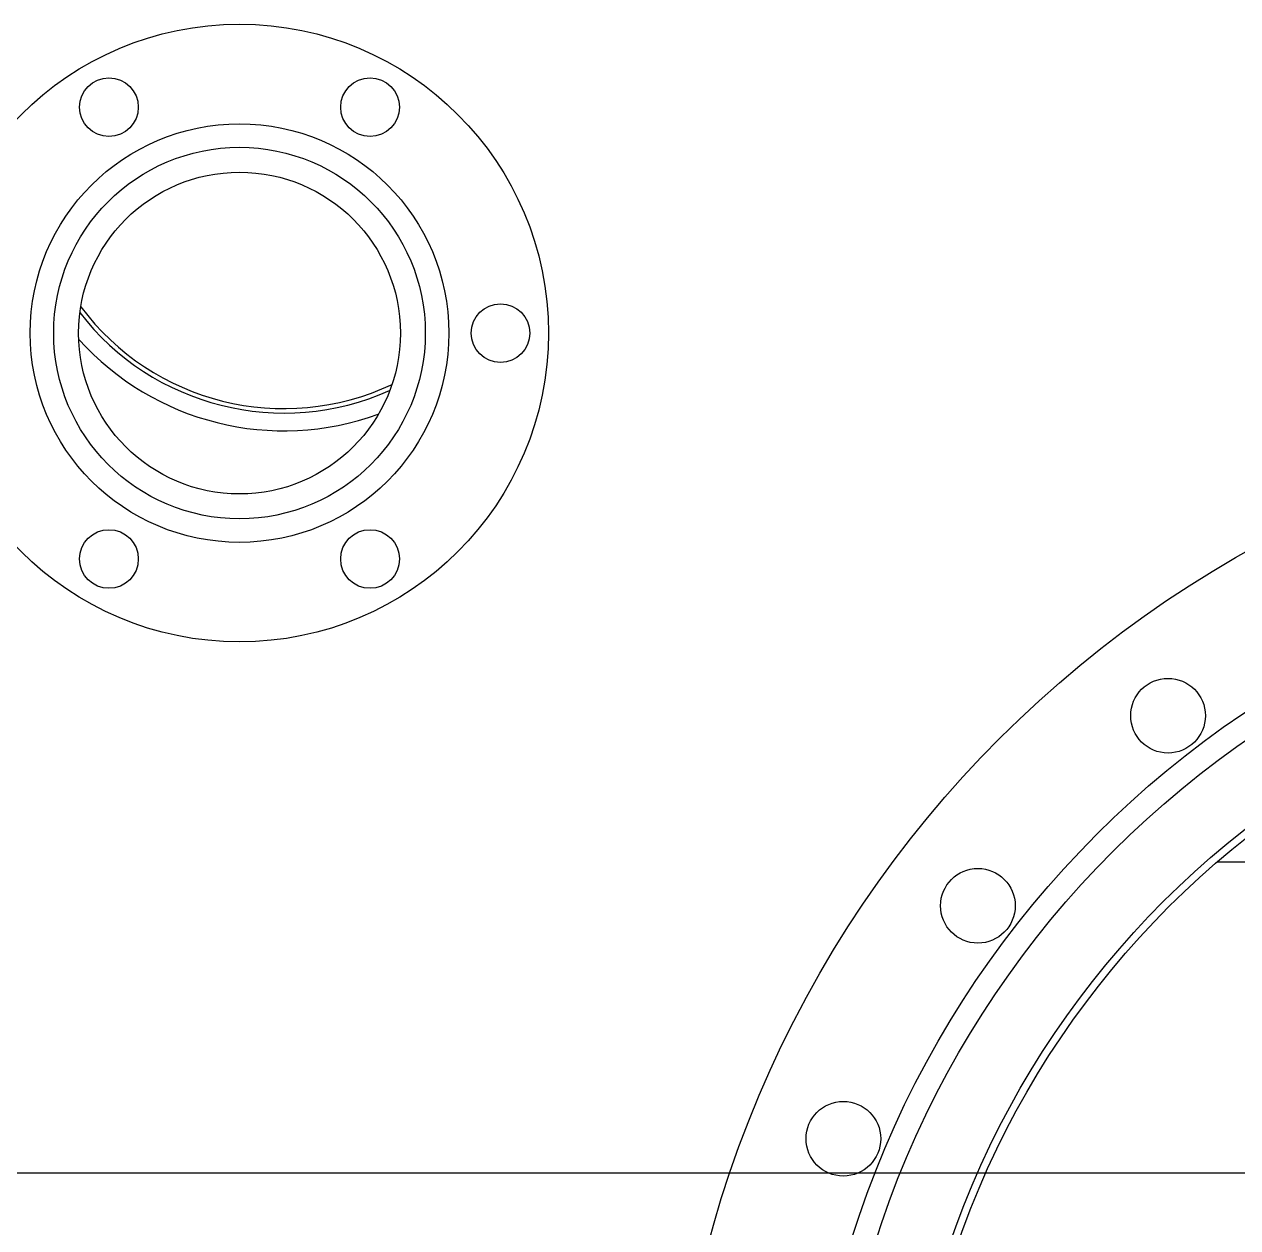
# Model space of a CAD drawing. Extents: x -50 to 48714, y -13211 to 6743.
# Drawn here: x 25811.8 to 25948.3, y -11557.4 to -11422 of the extents above; entities that cross this region are included whole.
import ezdxf

# ---------------------------------------------------------------- set-up
doc = ezdxf.new("R2010")
doc.units = 0
doc.header["$LTSCALE"] = 50
doc.linetypes.add('MITTEX2', pattern=[101.6, 63.5, -12.7, 12.7, -12.7])
doc.layers.get('0').update_dxf_attribs({"linetype": 'CONTINUOUS'})
doc.layers.add('MITTEX2', color=5, linetype='MITTEX2')

# ---------------------------------------------------------------- blocks, each defined once
blk = doc.blocks.new('SMAF_UE46_S')
blk.add_line((-54.02, 35), (8.34, 35))
for centre, radius in [((-164, 94.5), 34.75), ((-178.68, 119.92), 3.3), ((-149.32, 119.92), 3.3), ((-164, 94.5), 23.55), ((-164, 94.5), 20.9), ((-164, 94.5), 18.1), ((-134.65, 94.5), 3.3), ((11, -40.5), 126.5), ((-178.68, 69.08), 3.3), ((-149.32, 69.08), 3.3), ((11, -40.5), 111.15), ((11, -40.5), 108.5), ((11, -40.5), 100.5), ((11, -40.5), 99.65), ((-59.56, 51.45), 4.2), ((-80.95, 30.06), 4.2), ((-96.08, 3.85), 4.2)]:
    blk.add_circle(centre, radius)
for radius, start, end in [(28.5, 216.7029, 295.2449), (29, 217.6146, 294.1509), (31, 221.9278, 290.0194)]:
    blk.add_arc((-159, 114.5), radius, start, end)

msp = doc.modelspace()

# ---------------------------------------------------------------- linework, layer by layer
at = {"layer": 'MITTEX2'}
msp.add_line((24250, -11551.26), (26000, -11551.26), dxfattribs=at)

# ---------------------------------------------------------------- block references
msp.add_blockref('SMAF_UE46_S', (26000, -11551.26))

doc.saveas('drawing.dxf')
